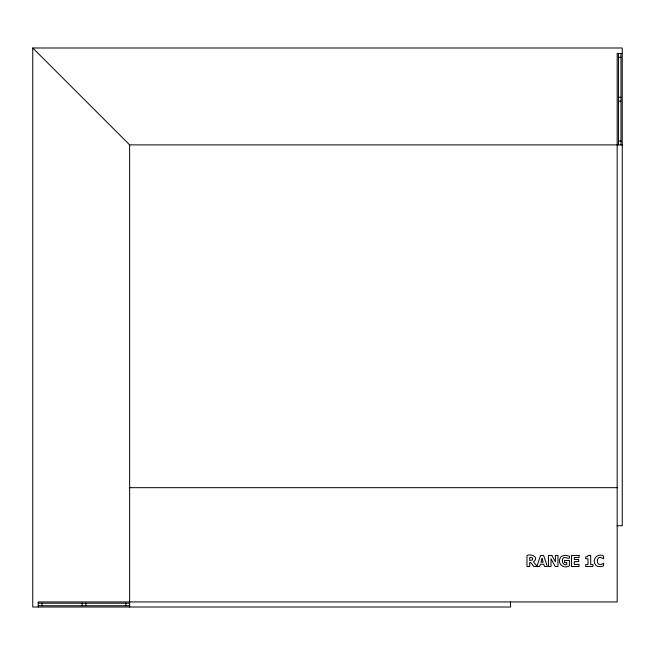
<?xml version="1.0" encoding="UTF-8"?>
<svg xmlns="http://www.w3.org/2000/svg" width="655" height="655" viewBox="0 0 655 655"><rect width="100%" height="100%" fill="white"/><g stroke="black" fill="none" stroke-linecap="round" stroke-linejoin="round"><path stroke-width="0.98" d="M536.838 566.526L540.58 555.448L543.609 555.448L547.351 566.526L544.493 566.526L543.797 564.266L540.318 564.266L539.63 566.526L533.817 566.526L530.738 562.465L529.739 562.465L529.739 566.526L526.972 566.526L526.972 555.448C531.352 553.426 539.671 557.446 533.489 561.818L537.215 566.526M510.523 601.937L510.523 607.013L32.75 607.013L32.75 47.987L622.25 47.987L622.25 525.76L617.174 525.76M622.25 53.473L617.174 53.473L617.174 601.937L38.236 601.937L38.236 607.013M618.443 57.28L620.981 57.28M618.443 97.267L620.981 97.267M618.443 101.083L620.981 101.083M618.443 141.071L620.981 141.071M32.75 47.987L129.649 144.878L622.25 144.878M129.649 487.672L617.174 487.672M38.236 603.206L129.649 603.206M38.236 605.744L129.649 605.744M620.981 53.473L620.981 144.878M618.443 53.473L618.443 144.878M129.649 144.878L129.649 607.013M125.834 603.206L125.834 605.744M85.846 603.206L85.846 605.744M82.039 603.206L82.039 605.744M42.043 603.206L42.043 605.744M597.352 560.091L597.557 562.743L598.736 564.233L601.347 564.479L603.591 563.185L603.591 565.789L601.085 566.657L597.597 566.362A4.708 4.708 0 0 1 595.239 564.405C591.76 559.018 598.252 552.517 603.591 556.16L603.591 558.797L600.283 557.315A2.653 2.653 0 0 0 598.228 558.158L597.352 560.091M562.473 560.082C561.744 562.727 564.037 565.298 566.747 564.684L566.747 562.514L564.594 562.514L564.594 560.443L569.432 560.443L569.432 565.895C564.479 568.917 557.389 564.536 559.927 558.633A5.076 5.076 0 0 1 561.933 556.12L565.331 555.235L569.392 556.218C571.103 561.761 562.841 553.86 562.473 560.082M532.736 558.846L532.204 560.099L529.739 560.467L529.739 557.487L532.04 557.659L532.736 558.846M588.28 555.424L587.494 556.652L585.668 556.93L585.668 558.74L588.002 558.74L588.002 564.594L585.668 564.594L585.668 566.526L592.988 566.526L592.988 564.594L590.704 564.594L590.704 555.424L588.28 555.424M542.062 558.609L540.932 562.252L543.192 562.252L542.062 558.609M551.87 555.448L548.456 555.448L548.456 566.526L550.994 566.526L550.994 558.805L555.268 566.526L557.937 566.526L557.937 555.448L555.399 555.448L555.399 561.793L551.87 555.448M579.02 555.448L571.537 555.448L571.537 566.526L579.02 566.526L579.02 564.413L574.296 564.413L574.296 561.613L578.652 561.613L578.652 559.501L574.296 559.501L574.296 557.561L579.02 557.561L579.02 555.448"/></g></svg>
